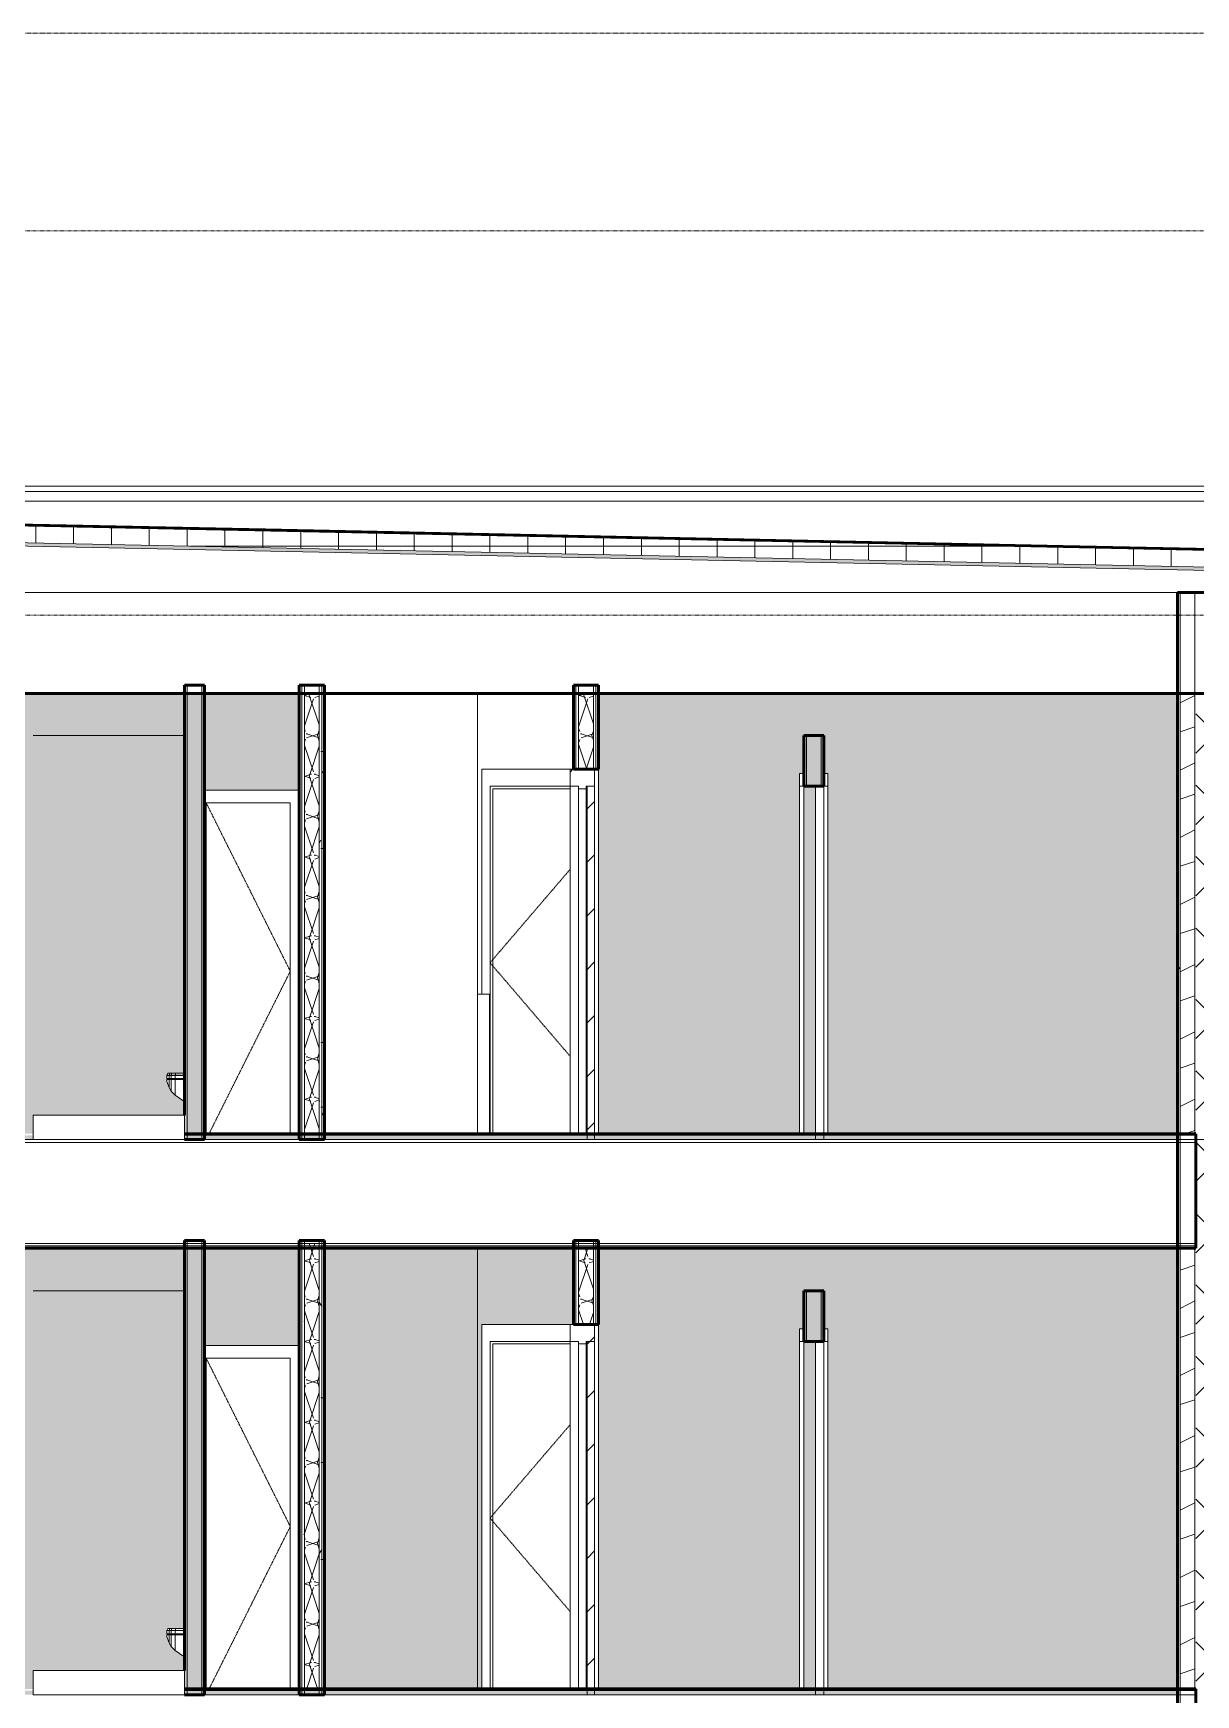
# Model space of a CAD drawing. Header units: inches. Extents: x 9584 to 15274, y -226 to 527.
# Drawn here: x 11580.4 to 11856.8, y 132 to 527 of the extents above; entities that cross this region are included whole.
import ezdxf

# ---------------------------------------------------------------- set-up
doc = ezdxf.new("R2010")
doc.units = ezdxf.units.IN
doc.header["$MEASUREMENT"] = 0
for name, pattern in [('Aligning Line 1_8_', [0.25, 0.125, -0.125]), ('Dash 1_16_', [0.125, 0.0625, -0.0625]), ('Grid Line 1_2_', [0.875, 0.5, -0.125, 0.125, -0.125])]:
    doc.linetypes.add(name, pattern=pattern)
for name, color, linetype, lineweight in [('0-1', 7, 'Continuous', 5), ('0-2', 7, 'Continuous', 9), ('0-5', 250, 'Continuous', 13), ('A-AREA-PATT-2', 254, 'Continuous', 9), ('A-DOOR-2', 7, 'Dash 1_16_', 9), ('A-DOOR-3', 50, 'Continuous', 20), ('A-DOOR-FRAM', 31, 'Continuous', 9), ('A-DOOR-FRAM-1', 7, 'Continuous', 9), ('A-DOOR-FRAM-2', 50, 'Continuous', 20), ('A-FLOR-1', 192, 'Continuous', 50), ('A-FLOR-LEVL-1', 51, 'Grid Line 1_2_', 9), ('A-FLOR-MCUT', 51, 'Continuous', 13), ('A-FLOR-PATT-1', 8, 'Continuous', 9), ('A-ROOF', 132, 'Continuous', 13), ('A-ROOF-1', 132, 'Continuous', 50), ('A-ROOF-PATT-1', 132, 'Continuous', 9), ('A-WALL', 113, 'Continuous', 13), ('A-WALL-1', 250, 'Continuous', 13), ('A-WALL-2', 10, 'Continuous', 50), ('A-WALL-PATT-1', 253, 'Continuous', 9), ('A-WALL-PATT-2', 7, 'Continuous', 9), ('A-WALL-PATT-4', 252, 'Continuous', 9), ('G-ANNO-SYMB', 111, 'Aligning Line 1_8_', 9), ('G-ANNO-SYMB-1', 147, 'Aligning Line 1_8_', 9), ('I-WALL-1', 10, 'Continuous', 50), ('I-WALL-2', 250, 'Continuous', 13), ('P-SANR-FIXT-1', 7, 'Continuous', 9), ('Q-CASE-2', 7, 'Continuous', 9)]:
    doc.layers.add(name, color=color, linetype=linetype, lineweight=lineweight)
doc.layers.add('A-AREA-PATT-3', color=254, linetype='Continuous', lineweight=9, transparency=1)
pattern_1 = [(216.87, (11002.345, 87.994), (47.980943, 31.987086), [7.997, -71.971]), (206.565, (11011.941, 83.196), (-15.993714, -15.99413), [17.881, -17.881]), (198.435, (11011.941, 75.199), (-31.98674, -15.99388), [10.115, -40.461])]
pattern_2 = [(161.57, (10996.427, 72.48), (-3.8399538, -1.54e-05), [0, -27.322, 3.034, 0]), (18.43, (10995.467, 72.48), (-3.8399538, 1.54e-05), [0, -27.322, 3.034, 0]), (108.43, (10996.427, 72.48), (1.919622, -9.6005246), [9.106, -21.25]), (71.57, (10995.467, 72.48), (1.919622, 9.6005246), [9.106, -21.25])]
pattern_3 = [(0, (10995.947, 72), (30.72, 7.68), [1.267, -21.773, 1.267, -21.773, -122.88]), (0, (10995.947, 72), (30.72, 7.68), [-46.08, 1.267, -44.813, 1.267, -21.773, -53.76]), (0, (10995.947, 72), (30.72, 7.68), [-115.2, 1.267, -14.093, 1.267, -37.133]), (120, (11007.467, 75.84), (-22.011075, 22.7643), [1.267, -21.773, 1.267, -21.773, -122.88]), (120, (11007.467, 75.84), (-22.011075, 22.7643), [-46.08, 1.267, -44.813, 1.267, -21.773, -53.76]), (120, (11007.467, 75.84), (-22.011075, 22.7643), [-115.2, 1.267, -14.093, 1.267, -37.133]), (240, (11011.307, 91.2), (-8.708925, -30.4443), [1.267, -21.773, 1.267, -21.773, -122.88]), (240, (11011.307, 91.2), (-8.708925, -30.4443), [-46.08, 1.267, -44.813, 1.267, -21.773, -53.76]), (240, (11011.307, 91.2), (-8.708925, -30.4443), [-115.2, 1.267, -14.093, 1.267, -37.133])]
pattern_4 = [(45, (10995.947, 72), (-6.36396, 6.36396), [])]
pattern_5 = [(50, (10995.947, 72), (27.5427, -2.4099), [2.88, -31.68]), (355, (10995.947, 72), (-5.3278, 28.8843), [2.304, -25.344]), (100.451, (10998.243, 71.8), (22.2153, 26.4739), [2.448, -26.924]), (46.184, (10995.947, 79.68), (40.9819, -6.3564), [4.32, -47.52]), (96.636, (10999.363, 79.15), (35.8907, 37.4062), [3.671, -40.386]), (351.184, (10995.947, 79.68), (35.891, 37.4062), [3.456, -38.016]), (21, (10999.787, 77.76), (22.92104, -15.46073), [2.88, -31.68]), (326, (10999.787, 77.76), (9.3435, 27.8457), [2.304, -25.344]), (71.451, (11001.697, 76.472), (32.2648, 12.3844), [2.448, -26.924]), (37.5, (10995.947, 72), (0.46686, 12.78271), [1.267, -23.77, 1.267, -24.461, -25.44]), (37.5, (10995.947, 72), (0.46686, 12.78271), [-50.765, 1.267, -24.173]), (7.5, (10995.947, 72), (10.1016, 15.1451), [1.267, -13.402, 1.267, -23.194, -9.696]), (7.5, (10995.947, 72), (10.1016, 15.1451), [-39.13, 1.267, -8.429]), (327.5, (10987.384, 72), (20.49916, -0.86578), [1.267, -8.333, 1.267, -28.685, -39.744]), (327.5, (10987.384, 72), (20.49916, -0.86578), [-39.552, 1.267, -38.477]), (317.5, (10983.544, 72), (22.39478, 3.8443), [1.267, -11.213, 1.267, -18.624, -28.224]), (317.5, (10983.544, 72), (22.39478, 3.8443), [-32.371, 1.267, -26.957])]

# ---------------------------------------------------------------- blocks, each defined once
blk = doc.blocks.new('CTR - 2nd Phase_rvt-1-BUILDING SECTION - EAST_WEST - LOOKING NORTH')
at = {"layer": 'A-FLOR-LEVL-1'}
for p, q in [((9583.58, 394), (12532.58, 394)), ((9583.58, 264), (12532.58, 264))]:
    blk.add_line(p, q, dxfattribs=at)
at = {"layer": 'G-ANNO-SYMB-1'}
for p, q in [((12435.88, 526.95), (9680.25, 526.95)), ((12435.88, 388.59), (9680.25, 388.59))]:
    blk.add_line(p, q, dxfattribs=at)
blk = doc.blocks.new('OD_CW_Base Cabinet - OD_CW_Base Cabinet-1870465-BUILDING SECTION - EAST_WEST - LOOKING NORTH')
at = {"layer": 'Q-CASE-2'}
for q in [(11685.99, 298.5), (11688.81, 265.37)]:
    blk.add_line((11688.81, 298.5), q, dxfattribs=at)
blk = doc.blocks.new('Single-Flush - 36_ x 84_-V8-BUILDING SECTION - EAST_WEST - LOOKING NORTH')
at = {"layer": 'A-DOOR-3'}
for p, q in [((11766.33, 216), (11766.33, 132)), ((11768.33, 216), (11766.33, 216)), ((11768.33, 132), (11768.33, 216)), ((11766.33, 132), (11768.33, 132))]:
    blk.add_line(p, q, dxfattribs=at)
at = {"layer": 'A-DOOR-FRAM-1'}
for p, q in [((11762.58, 133.37), (11762.58, 216)), ((11763.58, 216), (11763.58, 133.37)), ((11769.33, 216), (11769.33, 133.37))]:
    blk.add_line(p, q, dxfattribs=at)
at = {"layer": 'A-DOOR-FRAM-2'}
for p, q in [((11762.58, 219), (11762.58, 216)), ((11763.58, 219), (11762.58, 219)), ((11763.58, 216), (11763.58, 219)), ((11769.33, 219), (11768.33, 219)), ((11768.33, 219), (11768.33, 216)), ((11769.33, 216), (11769.33, 219)), ((11762.58, 216), (11763.58, 216)), ((11768.33, 216), (11769.33, 216))]:
    blk.add_line(p, q, dxfattribs=at)
blk = doc.blocks.new('Toilet-Domestic-3D - Toilet-Domestic-3D-V13-BUILDING SECTION - EAST_WEST - LOOKING NORTH')
at = {"layer": 'P-SANR-FIXT-1'}
for p, q in [((11612.14, 147.24), (11612.39, 147.75)), ((11612.14, 147.25), (11612.64, 147.25)), ((11612.14, 146.5), (11612.14, 147.25)), ((11612.64, 147.24), (11612.14, 147.24)), ((11612.64, 146.5), (11612.14, 146.5)), ((11612.14, 146.25), (11612.64, 146.25)), ((11612.14, 146.25), (11612.14, 145.75)), ((11612.39, 147.75), (11612.87, 147.75)), ((11612.64, 147.24), (11612.87, 147.75)), ((11612.64, 147.25), (11613.14, 147.25)), ((11613.14, 147.24), (11612.64, 147.24)), ((11612.64, 146.5), (11612.64, 147.24)), ((11613.14, 146.5), (11612.64, 146.5)), ((11612.64, 146.25), (11613.14, 146.25)), ((11612.64, 146.25), (11612.64, 144.42)), ((11612.87, 147.75), (11613.34, 147.75)), ((11613.14, 147.25), (11613.34, 147.75)), ((11613.14, 147.25), (11614.14, 147.25)), ((11614.14, 147.24), (11613.14, 147.24)), ((11613.14, 146.5), (11613.14, 147.24)), ((11614.14, 146.5), (11613.14, 146.5)), ((11613.14, 146.25), (11614.14, 146.25)), ((11613.14, 146.25), (11613.14, 143.51)), ((11613.34, 147.75), (11614.3, 147.75)), ((11614.14, 147.25), (11614.3, 147.75)), ((11614.14, 147.25), (11616.14, 147.25)), ((11616.14, 147.24), (11614.14, 147.24)), ((11614.14, 146.5), (11614.14, 147.24)), ((11616.14, 146.5), (11614.14, 146.5)), ((11614.14, 146.25), (11616.14, 146.25)), ((11614.14, 146.25), (11614.14, 142.57)), ((11614.3, 147.75), (11616.26, 147.75)), ((11616.14, 147.25), (11616.26, 147.75)), ((11616.14, 147.25), (11616.35, 147.25)), ((11616.14, 146.5), (11616.14, 147.25)), ((11616.35, 147.24), (11616.14, 147.24)), ((11616.35, 146.5), (11616.14, 146.5)), ((11616.14, 146.25), (11616.35, 146.25)), ((11616.14, 146.25), (11616.14, 141.17)), ((11616.26, 147.75), (11616.35, 147.75)), ((11612.14, 145.75), (11612.64, 144.38)), ((11612.64, 144.38), (11613.14, 143.51)), ((11613.14, 143.51), (11614.14, 142.51)), ((11614.14, 142.51), (11616.14, 141.12)), ((11616.14, 141.12), (11616.35, 141.02))]:
    blk.add_line(p, q, dxfattribs=at)
blk = doc.blocks.new('Shower Base-3D - 36_ x 36_-1585791-BUILDING SECTION - EAST_WEST - LOOKING NORTH')
at = {"layer": 'P-SANR-FIXT-1'}
for p, q in [((10484.91, 5.75), (10520.91, 5.75)), ((10484.91, 0), (10484.91, 5.75)), ((10520.91, 5.75), (10520.91, 0)), ((10520.91, 0), (10484.91, 0))]:
    blk.add_line(p, q, dxfattribs=at)
blk = doc.blocks.new('Single-Flush - CLOSET-V15-BUILDING SECTION - EAST_WEST - LOOKING NORTH')
at = {"layer": 'A-DOOR-2'}
for p in [(11621.48, 212), (11622.17, 133.37)]:
    blk.add_line(p, (11641.48, 172), dxfattribs=at)
at = {"layer": 'A-DOOR-FRAM-1'}
for p, q in [((11643.61, 215), (11621.1, 215)), ((11621.48, 133.37), (11621.48, 212)), ((11621.48, 212), (11641.48, 212)), ((11641.48, 212), (11641.48, 133.37))]:
    blk.add_line(p, q, dxfattribs=at)
blk = doc.blocks.new('CTR - 1st Phase - Unit Layouts_rvt-1-BUILDING SECTION - EAST_WEST - LOOKING NORTH')
at = {"layer": 'A-WALL-PATT-1'}
h = blk.add_hatch(dxfattribs=at)
h.set_pattern_fill('FP_3', color=256, style=0, pattern_type=2)
h.set_pattern_definition(pattern_1)
h.paths.add_polyline_path([(11620.48, 265), (11620.48, 265.37), (11616.98, 265.37), (11616.98, 265), (11617.81, 265)], flags=0)
h = blk.add_hatch(dxfattribs=at)
h.set_pattern_fill('FP_3', color=256, style=0, pattern_type=2)
h.set_pattern_definition(pattern_1)
h.paths.add_polyline_path([(11617.81, 133), (11620.48, 133), (11620.48, 133.37), (11616.98, 133.37), (11616.98, 133)], flags=0)
h.paths.add_polyline_path([(11616.98, 238.12), (11620.48, 238.12), (11620.48, 239.25), (11616.98, 239.25)], flags=0)
at = {"layer": 'A-WALL-1'}
for p, q in [((11616.98, 372), (11616.98, 264)), ((11620.48, 372), (11620.48, 264)), ((11616.35, 360), (11580.35, 360)), ((11764.2, 348), (11764.2, 360)), ((11767.7, 348), (11767.7, 360)), ((11763.58, 265.37), (11763.58, 348)), ((11616.98, 240), (11616.98, 132)), ((11620.48, 240), (11620.48, 132)), ((11616.35, 228), (11580.35, 228)), ((11764.2, 216), (11764.2, 228)), ((11767.7, 216), (11767.7, 228)), ((11763.58, 133.37), (11763.58, 216))]:
    blk.add_line(p, q, dxfattribs=at)
at = {"layer": 'A-WALL-2'}
for p, q in [((11621.1, 372), (11616.35, 372)), ((11616.35, 372), (11616.35, 269.75)), ((11621.1, 264), (11621.1, 372)), ((11768.33, 360), (11763.58, 360)), ((11763.58, 360), (11763.58, 348)), ((11768.33, 348), (11768.33, 360)), ((11763.58, 348), (11768.33, 348)), ((11616.35, 264), (11621.1, 264)), ((11621.1, 240), (11616.35, 240)), ((11616.35, 240), (11616.35, 137.75)), ((11621.1, 132), (11621.1, 240)), ((11768.33, 228), (11763.58, 228)), ((11763.58, 228), (11763.58, 216)), ((11768.33, 216), (11768.33, 228)), ((11763.58, 216), (11768.33, 216)), ((11616.35, 132), (11621.1, 132))]:
    blk.add_line(p, q, dxfattribs=at)
at = {"layer": '0-2'}
for name, p in [('Single-Flush - 36_ x 84_-V8-BUILDING SECTION - EAST_WEST - LOOKING NORTH', (0, 132)), ('Single-Flush - CLOSET-V15-BUILDING SECTION - EAST_WEST - LOOKING NORTH', (0, 132)), ('OD_CW_Base Cabinet - OD_CW_Base Cabinet-1870465-BUILDING SECTION - EAST_WEST - LOOKING NORTH', (0, 0)), ('Toilet-Domestic-3D - Toilet-Domestic-3D-V13-BUILDING SECTION - EAST_WEST - LOOKING NORTH', (0, 132)), ('Shower Base-3D - 36_ x 36_-1585791-BUILDING SECTION - EAST_WEST - LOOKING NORTH', (1095.44, 264)), ('Single-Flush - 36_ x 84_-V8-BUILDING SECTION - EAST_WEST - LOOKING NORTH', (0, 0)), ('Single-Flush - CLOSET-V15-BUILDING SECTION - EAST_WEST - LOOKING NORTH', (0, 0)), ('Toilet-Domestic-3D - Toilet-Domestic-3D-V13-BUILDING SECTION - EAST_WEST - LOOKING NORTH', (0, 0)), ('Shower Base-3D - 36_ x 36_-1585791-BUILDING SECTION - EAST_WEST - LOOKING NORTH', (1095.44, 132))]:
    blk.add_blockref(name, p, dxfattribs=at)
blk = doc.blocks.new('CTR  - Topography_rvt-1-BUILDING SECTION - EAST_WEST - LOOKING NORTH')
at = {"layer": 'G-ANNO-SYMB-1'}
blk.add_line((12435.88, 480), (9742.88, 480), dxfattribs=at)
blk = doc.blocks.new('HOLLOW METAL - UNIT DOOR-1922532-BUILDING SECTION - EAST_WEST - LOOKING NORTH')
at = {"layer": 'A-DOOR-FRAM'}
h = blk.add_hatch(dxfattribs=at)
h.set_pattern_fill('FP_23', color=256, style=0, pattern_type=2)
h.set_pattern_definition(pattern_4)
h.paths.add_polyline_path([(11711.85, 215.38), (11711.85, 216), (11713.79, 216), (11713.79, 220), (11708.04, 220), (11708.04, 216), (11709.98, 216), (11709.98, 215.38), (11711.55, 215.38)], flags=0)
h = blk.add_hatch(dxfattribs=at)
h.set_pattern_fill('FP_23', color=256, style=0, pattern_type=2)
h.set_pattern_definition(pattern_4)
h.paths.add_polyline_path([(11712.04, 133.25), (11713.79, 133.25), (11713.79, 216), (11712.04, 216), (11712.04, 150.28)], flags=0)
at = {"layer": 'A-DOOR-3'}
for p, q in [((11712.04, 216), (11712.04, 132)), ((11713.79, 216), (11712.04, 216)), ((11713.79, 132), (11713.79, 216)), ((11712.04, 132), (11713.79, 132))]:
    blk.add_line(p, q, dxfattribs=at)
at = {"layer": 'A-DOOR-FRAM-1'}
for p, q in [((11708.04, 133.37), (11708.04, 216)), ((11709.98, 133.37), (11709.98, 215.38)), ((11711.85, 133.37), (11711.85, 215.38))]:
    blk.add_line(p, q, dxfattribs=at)
at = {"layer": 'A-DOOR-FRAM-2'}
for p, q in [((11713.79, 220), (11708.04, 220)), ((11708.04, 220), (11708.04, 216)), ((11713.79, 216), (11713.79, 220)), ((11708.04, 216), (11709.98, 216)), ((11709.98, 216), (11709.98, 215.38)), ((11709.98, 215.38), (11711.85, 215.38)), ((11711.85, 215.38), (11711.85, 216)), ((11711.85, 216), (11713.79, 216))]:
    blk.add_line(p, q, dxfattribs=at)
blk = doc.blocks.new('HOLLOW METAL - UNIT DOOR-V33-BUILDING SECTION - EAST_WEST - LOOKING NORTH')
at = {"layer": 'A-DOOR-FRAM'}
h = blk.add_hatch(dxfattribs=at)
h.set_pattern_fill('FP_23', color=256, style=0, pattern_type=2)
h.set_pattern_definition(pattern_4)
h.paths.add_polyline_path([(11709.98, 347.38), (11711.85, 347.38), (11711.85, 348), (11713.79, 348), (11713.79, 352), (11708.04, 352), (11708.04, 348), (11709.98, 348)], flags=0)
h = blk.add_hatch(dxfattribs=at)
h.set_pattern_fill('FP_23', color=256, style=0, pattern_type=2)
h.set_pattern_definition(pattern_4)
h.paths.add_polyline_path([(11712.04, 265.25), (11713.79, 265.25), (11713.79, 348), (11712.04, 348), (11712.04, 291.54)], flags=0)
at = {"layer": 'A-DOOR-3'}
for p, q in [((11712.04, 348), (11712.04, 264)), ((11713.79, 348), (11712.04, 348)), ((11713.79, 264), (11713.79, 348)), ((11712.04, 264), (11713.79, 264))]:
    blk.add_line(p, q, dxfattribs=at)
at = {"layer": 'A-DOOR-FRAM-1'}
for p, q in [((11708.04, 265.37), (11708.04, 348)), ((11709.98, 265.37), (11709.98, 347.38)), ((11711.85, 265.37), (11711.85, 347.38))]:
    blk.add_line(p, q, dxfattribs=at)
at = {"layer": 'A-DOOR-FRAM-2'}
for p, q in [((11713.79, 352), (11708.04, 352)), ((11708.04, 352), (11708.04, 348)), ((11713.79, 348), (11713.79, 352)), ((11708.04, 348), (11709.98, 348)), ((11709.98, 348), (11709.98, 347.38)), ((11711.85, 347.38), (11711.85, 348)), ((11711.85, 348), (11713.79, 348)), ((11709.98, 347.38), (11711.85, 347.38))]:
    blk.add_line(p, q, dxfattribs=at)
blk = doc.blocks.new('HOLLOW METAL - UNIT DOOR-1960771-BUILDING SECTION - EAST_WEST - LOOKING NORTH')
at = {"layer": 'A-DOOR-2'}
for p, q in [((11708.04, 196.23), (11688.99, 174)), ((11688.99, 174), (11708.04, 151.77))]:
    blk.add_line(p, q, dxfattribs=at)
at = {"layer": 'A-DOOR-FRAM-1'}
for p, q in [((11688.99, 133.37), (11688.99, 216)), ((11688.99, 216), (11708.04, 216)), ((11689.61, 133.37), (11689.61, 215.38)), ((11689.61, 215.38), (11708.04, 215.38))]:
    blk.add_line(p, q, dxfattribs=at)
blk = doc.blocks.new('CTR - 1st Phase - Common Walls_rvt-1-BUILDING SECTION - EAST_WEST - LOOKING NORTH')
at = {"layer": 'A-AREA-PATT-2'}
h = blk.add_hatch(color=256, dxfattribs=at)
h.paths.add_polyline_path([(11616.98, 265.37), (11621.1, 265.37), (11621.1, 347), (11643.61, 347), (11643.61, 370), (11256.26, 370), (11256.26, 265.37), (11257.58, 265.37), (11257.58, 344), (11287.58, 344), (11287.58, 265.37), (11296.51, 265.37), (11296.51, 301.5), (11316, 301.5), (11316, 315), (11354, 315), (11354, 301.5), (11380.51, 301.5), (11380.51, 265.37), (11418.22, 265.37), (11418.22, 266.87), (11417.22, 266.87), (11417.22, 290.23), (11416.32, 290.23), (11415.22, 305.95), (11415.22, 312.29), (11416.32, 328), (11417.22, 328), (11417.22, 336), (11419.22, 336), (11419.22, 265.37), (11419.47, 265.37), (11419.47, 336), (11437.22, 336), (11437.22, 360), (11449.22, 360), (11449.22, 324), (11447.22, 324), (11447.22, 300.5), (11448.1, 300.5), (11448.1, 300), (11447.22, 300), (11447.22, 298.5), (11449.22, 298.5), (11449.22, 265.37), (11453.97, 265.37), (11453.97, 346.75), (11531.47, 346.75), (11531.47, 289), (11534.97, 289), (11534.97, 286), (11537.19, 286), (11537.19, 351), (11575.6, 351), (11575.6, 265.37), (11580.35, 265.37), (11580.35, 269.75), (11616.35, 269.75), (11616.35, 265.37)], flags=0)
h.paths.add_polyline_path([(11531.47, 265.37), (11533.97, 265.37), (11533.97, 270), (11531.47, 270), (11531.47, 267.99)], flags=0)
h.paths.add_polyline_path([(11537.19, 265.37), (11537.19, 270), (11535.97, 270), (11535.97, 265.37), (11537.07, 265.37)], flags=0)
h.paths.add_polyline_path([(11616.35, 273.08), (11616.14, 273.17), (11614.14, 274.57), (11613.08, 275.61), (11612.57, 276.6), (11612.14, 277.86), (11612.14, 278.25), (11616.35, 278.25), (11616.35, 273.88)], flags=0)
h.paths.add_polyline_path([(11613.14, 278.5), (11612.14, 278.5), (11612.14, 279.25), (11612.42, 279.75), (11616.35, 279.75), (11616.35, 278.5), (11613.32, 278.5)], flags=0)
h.paths.add_polyline_path([(11417.22, 290.48), (11417.22, 327.75), (11416.55, 327.75), (11415.47, 312.28), (11415.47, 305.94), (11416.55, 290.48)], flags=0)
for points in [[(11714.79, 265.37), (11762.58, 265.37), (11762.58, 351), (11763.58, 351), (11763.58, 265.37), (11766.33, 265.37), (11766.33, 348), (11768.33, 348), (11768.33, 351), (11769.33, 351), (11769.33, 265.37), (11852.41, 265.37), (11852.41, 370), (11714.79, 370), (11714.79, 291.54)], [(11714.79, 133.37), (11762.58, 133.37), (11762.58, 219), (11763.58, 219), (11763.58, 133.37), (11766.33, 133.37), (11766.33, 216), (11768.33, 216), (11768.33, 219), (11769.33, 219), (11769.33, 133.37), (11852.41, 133.37), (11852.41, 238.12), (11714.79, 238.12), (11714.79, 150.28)]]:
    blk.add_hatch(color=256, dxfattribs=at).paths.add_polyline_path(points, flags=0)
h = blk.add_hatch(color=256, dxfattribs=at)
h.paths.add_polyline_path([(11617.81, 133.37), (11621.1, 133.37), (11621.1, 215), (11643.61, 215), (11643.61, 238.12), (11256.26, 238.12), (11256.26, 133.37), (11257.58, 133.37), (11257.58, 212), (11287.58, 212), (11287.58, 133.37), (11296.51, 133.37), (11296.51, 169.5), (11316, 169.5), (11316, 183), (11354, 183), (11354, 169.5), (11380.51, 169.5), (11380.51, 133.37), (11418.22, 133.37), (11418.22, 134.87), (11417.22, 134.87), (11417.22, 158.23), (11416.32, 158.23), (11415.22, 173.95), (11415.22, 180.29), (11416.32, 196), (11417.22, 196), (11417.22, 204), (11419.22, 204), (11419.22, 133.37), (11419.47, 133.37), (11419.47, 204), (11437.22, 204), (11437.22, 228), (11449.22, 228), (11449.22, 192), (11447.22, 192), (11447.22, 168.5), (11448.1, 168.5), (11448.1, 168), (11447.22, 168), (11447.22, 166.5), (11449.22, 166.5), (11449.22, 133.37), (11453.97, 133.37), (11453.97, 214.75), (11531.47, 214.75), (11531.47, 157), (11534.97, 157), (11534.97, 154), (11537.19, 154), (11537.19, 219), (11575.6, 219), (11575.6, 133.37), (11580.35, 133.37), (11580.35, 137.75), (11616.35, 137.75), (11616.35, 133.37), (11616.98, 133.37)], flags=0)
h.paths.add_polyline_path([(11531.47, 133.37), (11533.97, 133.37), (11533.97, 138), (11531.47, 138)], flags=0)
h.paths.add_polyline_path([(11536.97, 133.37), (11537.19, 133.37), (11537.19, 138), (11535.97, 138), (11535.97, 133.37), (11536.83, 133.37)], flags=0)
h.paths.add_polyline_path([(11616.35, 141.08), (11616.14, 141.17), (11614.14, 142.57), (11613.08, 143.61), (11612.57, 144.6), (11612.14, 145.86), (11612.14, 146.25), (11616.35, 146.25), (11616.35, 144.39)], flags=0)
h.paths.add_polyline_path([(11612.14, 146.5), (11612.14, 147.25), (11612.42, 147.75), (11616.35, 147.75), (11616.35, 146.5), (11612.42, 146.5)], flags=0)
h.paths.add_polyline_path([(11417.22, 158.48), (11417.22, 195.75), (11416.55, 195.75), (11415.47, 180.28), (11415.48, 173.82), (11416.55, 158.48)], flags=0)
at = {"layer": 'A-AREA-PATT-3'}
h = blk.add_hatch(color=256, dxfattribs=at)
h.paths.add_polyline_path([(11649.61, 133.37), (11686.99, 133.37), (11686.99, 220), (11708.79, 220), (11708.79, 238.12), (11649.61, 238.12), (11649.61, 138.51)], flags=0)
h.paths.add_polyline_path([(10392.59, 133.37), (10449.16, 133.37), (10449.16, 238.12), (10389.99, 238.12), (10389.99, 220), (10392.59, 220), (10392.59, 150.28)], flags=0)
at = {"layer": 'A-WALL-PATT-1'}
h = blk.add_hatch(dxfattribs=at)
h.set_pattern_fill('FP_21', color=256, style=0, pattern_type=2)
h.set_pattern_definition(pattern_2)
h.paths.add_polyline_path([(11648.36, 265), (11648.36, 370), (11644.86, 370), (11644.86, 265)], flags=0)
h = blk.add_hatch(dxfattribs=at)
h.set_pattern_fill('FP_21', color=256, style=0, pattern_type=2)
h.set_pattern_definition(pattern_2)
h.paths.add_polyline_path([(11713.54, 352), (11713.54, 370), (11710.04, 370), (11710.04, 352)], flags=0)
h = blk.add_hatch(dxfattribs=at)
h.set_pattern_fill('FP_3', color=256, style=0, pattern_type=2)
h.set_pattern_definition(pattern_1)
h.paths.add_polyline_path([(11854.62, 0), (11856.54, 0), (11856.54, 107.25), (11853.04, 107.25), (11853.04, 0)], flags=0)
h.paths.add_polyline_path([(11856.54, 131.25), (11856.54, 239.25), (11853.04, 239.25), (11853.04, 131.25)], flags=0)
h.paths.add_polyline_path([(11853.04, 263.25), (11856.54, 263.25), (11856.54, 370), (11853.04, 370), (11853.04, 264)], flags=0)
h = blk.add_hatch(dxfattribs=at)
h.set_pattern_fill('FP_21', color=256, style=0, pattern_type=2)
h.set_pattern_definition(pattern_2)
h.paths.add_polyline_path([(11648.36, 133), (11648.36, 239.25), (11644.86, 239.25), (11644.86, 133)], flags=0)
h = blk.add_hatch(dxfattribs=at)
h.set_pattern_fill('FP_21', color=256, style=0, pattern_type=2)
h.set_pattern_definition(pattern_2)
h.paths.add_polyline_path([(11713.54, 220), (11713.54, 238.12), (11710.04, 238.12), (11710.04, 220)], flags=0)
at = {"layer": 'A-WALL-PATT-2'}
h = blk.add_hatch(dxfattribs=at)
h.set_pattern_fill('FP_1', color=256, style=0, pattern_type=2)
h.set_pattern_definition(pattern_3)
h.paths.add_polyline_path([(11644.24, 265.37), (11644.24, 370), (11643.61, 370), (11643.61, 265.37)], flags=0)
h = blk.add_hatch(dxfattribs=at)
h.set_pattern_fill('FP_1', color=256, style=0, pattern_type=2)
h.set_pattern_definition(pattern_3)
h.paths.add_polyline_path([(11648.99, 265.37), (11648.99, 370), (11648.36, 370), (11648.36, 265.37)], flags=0)
h = blk.add_hatch(dxfattribs=at)
h.set_pattern_fill('FP_1', color=256, style=0, pattern_type=2)
h.set_pattern_definition(pattern_3)
h.paths.add_polyline_path([(11649.61, 265.37), (11649.61, 370), (11648.99, 370), (11648.99, 265.37)], flags=0)
h = blk.add_hatch(dxfattribs=at)
h.set_pattern_fill('FP_1', color=256, style=0, pattern_type=2)
h.set_pattern_definition(pattern_3)
h.paths.add_polyline_path([(11853.04, 0), (11853.04, 106.12), (11852.41, 106.12), (11852.41, 0)], flags=0)
h.paths.add_polyline_path([(11853.04, 133), (11853.04, 238.12), (11852.41, 238.12), (11852.41, 133)], flags=0)
h.paths.add_polyline_path([(11853.04, 265), (11853.04, 370), (11852.41, 370), (11852.41, 265)], flags=0)
h = blk.add_hatch(dxfattribs=at)
h.set_pattern_fill('FP_1', color=256, style=0, pattern_type=2)
h.set_pattern_definition(pattern_3)
h.paths.add_polyline_path([(11644.48, 133.37), (11644.86, 133.37), (11644.86, 238.12), (11644.24, 238.12), (11644.24, 133.37), (11644.43, 133.37)], flags=0)
h = blk.add_hatch(dxfattribs=at)
h.set_pattern_fill('FP_1', color=256, style=0, pattern_type=2)
h.set_pattern_definition(pattern_3)
h.paths.add_polyline_path([(11648.99, 133.37), (11648.99, 238.12), (11648.36, 238.12), (11648.36, 133.37)], flags=0)
h = blk.add_hatch(dxfattribs=at)
h.set_pattern_fill('FP_1', color=256, style=0, pattern_type=2)
h.set_pattern_definition(pattern_3)
h.paths.add_polyline_path([(11649.61, 133.37), (11649.61, 238.12), (11648.99, 238.12), (11648.99, 133.37)], flags=0)
at = {"layer": 'A-WALL-PATT-4'}
h = blk.add_hatch(dxfattribs=at)
h.set_pattern_fill('FP_25', color=256, style=0, pattern_type=2)
h.set_pattern_definition([(45, (10995.947, 72), (-8.48528, 8.48528), []), (135, (10995.947, 72), (-8.48528, -8.48528), [])])
h.paths.add_polyline_path([(11864.79, 0), (11864.79, 370), (11856.79, 370), (11856.79, 0)], flags=0)
at = {"layer": 'A-FLOR-LEVL-1'}
for p, q in [((9583.58, 394), (12532.58, 394)), ((9583.58, 264), (12532.58, 264))]:
    blk.add_line(p, q, dxfattribs=at)
at = {"layer": 'A-WALL-1'}
for p, q in [((11853.04, 0), (11853.04, 394)), ((11856.54, 0), (11856.54, 394)), ((11644.24, 372), (11644.24, 264)), ((11644.86, 372), (11644.86, 264)), ((11648.36, 372), (11648.36, 264)), ((11648.99, 372), (11648.99, 264)), ((11709.41, 372), (11709.41, 352)), ((11710.04, 372), (11710.04, 352)), ((11713.54, 372), (11713.54, 352)), ((11714.16, 372), (11714.16, 352)), ((11644.24, 240), (11644.24, 132)), ((11644.86, 240), (11644.86, 132)), ((11648.36, 240), (11648.36, 132)), ((11648.99, 240), (11648.99, 132)), ((11709.41, 240), (11709.41, 220)), ((11710.04, 240), (11710.04, 220)), ((11713.54, 240), (11713.54, 220)), ((11714.16, 240), (11714.16, 220))]:
    blk.add_line(p, q, dxfattribs=at)
at = {"layer": 'A-WALL-2'}
for p, q in [((11864.79, 394), (11852.41, 394)), ((11852.41, 394), (11852.41, 0))]:
    blk.add_line(p, q, dxfattribs=at)
at = {"layer": 'G-ANNO-SYMB-1'}
for p, q in [((12435.88, 526.95), (9706.24, 526.95)), ((12428.12, 526.95), (9706.24, 526.95)), ((12435.88, 480), (9680.25, 480))]:
    blk.add_line(p, q, dxfattribs=at)
at = {"layer": 'I-WALL-1'}
for p, q in [((11643.61, 372), (11643.61, 264)), ((11649.61, 372), (11643.61, 372)), ((11649.61, 264), (11649.61, 372)), ((11708.79, 372), (11708.79, 352)), ((11714.79, 372), (11708.79, 372)), ((11714.79, 352), (11714.79, 372)), ((11708.79, 352), (11714.79, 352)), ((11643.61, 264), (11649.61, 264)), ((11643.61, 240), (11643.61, 132)), ((11649.61, 240), (11643.61, 240)), ((11649.61, 132), (11649.61, 240)), ((11708.79, 240), (11708.79, 220)), ((11714.79, 240), (11708.79, 240)), ((11714.79, 220), (11714.79, 240)), ((11708.79, 220), (11714.79, 220)), ((11643.61, 132), (11649.61, 132))]:
    blk.add_line(p, q, dxfattribs=at)
at = {"layer": 'I-WALL-2'}
for p, q in [((11685.99, 265.37), (11685.99, 370)), ((11686.99, 298.5), (11686.99, 352)), ((11686.99, 352), (11708.04, 352)), ((11714.79, 352), (11714.79, 265.37)), ((11685.99, 133.37), (11685.99, 238.12)), ((11686.99, 133.37), (11686.99, 220)), ((11686.99, 220), (11708.04, 220)), ((11714.79, 220), (11714.79, 133.37))]:
    blk.add_line(p, q, dxfattribs=at)
at = {"layer": '0-5'}
for name, p in [('HOLLOW METAL - UNIT DOOR-V33-BUILDING SECTION - EAST_WEST - LOOKING NORTH', (0, 0)), ('HOLLOW METAL - UNIT DOOR-1960771-BUILDING SECTION - EAST_WEST - LOOKING NORTH', (0, 132)), ('HOLLOW METAL - UNIT DOOR-1922532-BUILDING SECTION - EAST_WEST - LOOKING NORTH', (0, 0)), ('HOLLOW METAL - UNIT DOOR-1960771-BUILDING SECTION - EAST_WEST - LOOKING NORTH', (0, 0))]:
    blk.add_blockref(name, p, dxfattribs=at)
blk = doc.blocks.new('Basic Wall _ EXT - FIBER CEMENT - SMALL - ___-1820306-BUILDING SECTION - EAST_WEST - LOOKING NORTH')
at = {"layer": 'A-WALL'}
blk.add_line((12113.03, 419.28), (11252.92, 419.28), dxfattribs=at)

msp = doc.modelspace()

# ---------------------------------------------------------------- hatches: boundary and pattern name
at = {"layer": 'A-FLOR-PATT-1'}
h = msp.add_hatch(dxfattribs=at)
h.set_pattern_fill('FP_2', color=256, style=0, pattern_type=2)
h.set_pattern_definition(pattern_5)
h.paths.add_polyline_path([(11688.8144, 264), (11853.0394, 264), (11853.0394, 265), (11616.3535, 265), (11616.3535, 264), (11685.9894, 264)], flags=0)
h.paths.add_polyline_path([(11856.7894, 264), (11856.7894, 265), (11856.5394, 264.9996), (11856.5394, 264)], flags=0)
h.paths.add_polyline_path([(11449.2221, 264), (11479.9721, 264), (11479.9721, 265), (11449.2221, 265), (11449.2221, 264.322)], flags=0)
h.paths.add_polyline_path([(11359.4651, 264), (11449.2221, 264), (11443.9721, 265), (11284.5769, 265), (11284.5769, 264), (11316.4084, 264)], flags=0)
h.paths.add_polyline_path([(11255.6394, 264), (11259.5769, 264.0065), (11259.5769, 265), (11255.6394, 265)], flags=0)
h.paths.add_polyline_path([(11481.9721, 264), (11533.9721, 264), (11533.9721, 265), (11481.9721, 265), (11481.9721, 264.3765)], flags=0)
h.paths.add_polyline_path([(11535.9721, 264), (11580.3535, 264), (11580.3535, 265), (11535.9721, 265), (11535.9721, 264.4663)], flags=0)
h.paths.add_polyline_path([(10573.6794, 264), (10616.8067, 264), (10616.8067, 265), (10564.8067, 265), (10564.8067, 264), (10568.2973, 264)], flags=0)
h.paths.add_polyline_path([(10649.5567, 264), (10649.5567, 265), (10618.8067, 265), (10618.8067, 264), (10644.8067, 264)], flags=0)
h.paths.add_polyline_path([(10651.5567, 264), (10814.2019, 264), (10814.2019, 265), (10654.8067, 265), (10649.5567, 264)], flags=0)
h.paths.add_polyline_path([(10482.4253, 264), (10482.4253, 265), (10245.7394, 265), (10245.7394, 264), (10482.1838, 264)], flags=0)
h.paths.add_polyline_path([(10558.5871, 264), (10562.8067, 264), (10562.8067, 265), (10518.4253, 265), (10518.4253, 264), (10541.3869, 264)], flags=0)
h.paths.add_polyline_path([(10843.1394, 264), (10843.1394, 265), (10839.2019, 264.9935), (10839.2019, 264), (10842.7841, 264)], flags=0)
h.paths.add_polyline_path([(10241.9894, 264), (10242.2394, 264.0004), (10242.2394, 265), (10241.9894, 265)], flags=0)
h = msp.add_hatch(dxfattribs=at)
h.set_pattern_fill('FP_1', color=256, style=0, pattern_type=2)
h.set_pattern_definition(pattern_3)
h.paths.add_polyline_path([(11853.0394, 238.125), (11853.0394, 238.75), (11648.3644, 238.75), (11648.3644, 238.125), (11852.4144, 238.125)], flags=0)
h.paths.add_polyline_path([(11856.7894, 238.125), (11856.7894, 238.75), (11856.5394, 238.7497), (11856.5394, 238.125)], flags=0)
h.paths.add_polyline_path([(11452.7908, 238.125), (11616.9785, 238.125), (11616.9785, 238.75), (11292.9519, 238.75), (11292.9519, 238.125), (11449.2221, 238.125)], flags=0)
h.paths.add_polyline_path([(11643.6144, 238.125), (11644.8644, 238.125), (11644.8644, 238.75), (11620.4785, 238.75), (11620.4785, 238.125), (11623.644, 238.125)], flags=0)
h.paths.add_polyline_path([(10478.3003, 238.125), (10478.3003, 238.75), (10453.9144, 238.75), (10453.9144, 238.125), (10477.6753, 238.125)], flags=0)
h.paths.add_polyline_path([(10481.8003, 238.125), (10805.8269, 238.1632), (10805.8269, 238.75), (10481.8003, 238.75), (10481.8003, 238.5004)], flags=0)
h.paths.add_polyline_path([(10449.1644, 238.125), (10450.4144, 238.125), (10450.4144, 238.75), (10245.7394, 238.7461), (10245.7394, 238.125), (10412.7894, 238.125)], flags=0)
h.paths.add_polyline_path([(10242.2394, 238.125), (10242.2394, 238.75), (10241.9894, 238.75), (10241.9894, 238.125)], flags=0)
h.paths.add_polyline_path([(11255.7323, 238.6571), (11255.7259, 238.75), (11255.6394, 238.75)], flags=0)
h.paths.add_polyline_path([(10843.0465, 238.6571), (10843.1394, 238.75), (10843.0529, 238.75)], flags=0)
h = msp.add_hatch(dxfattribs=at)
h.set_pattern_fill('FP_2', color=256, style=0, pattern_type=2)
h.set_pattern_definition(pattern_5)
h.paths.add_polyline_path([(11852.4144, 132), (11853.0394, 132.0062), (11853.0394, 133), (11616.3535, 133), (11616.3535, 132), (11833.0894, 132)], flags=0)
h.paths.add_polyline_path([(11856.5394, 132), (11856.7894, 132), (11856.7894, 133), (11856.5394, 133), (11856.5394, 132.0004)], flags=0)
h.paths.add_polyline_path([(11449.2221, 132), (11479.9721, 132), (11479.9721, 133), (11449.2221, 133), (11449.2221, 132.678)], flags=0)
h.paths.add_polyline_path([(11287.5769, 132), (11449.2221, 132), (11443.9721, 133), (11284.5769, 133), (11284.5769, 132)], flags=0)
h.paths.add_polyline_path([(11257.5769, 132), (11259.5769, 132), (11259.5769, 133), (11255.6394, 133), (11255.6394, 132), (11256.2644, 132)], flags=0)
h.paths.add_polyline_path([(11481.9721, 132), (11533.9721, 132), (11533.9721, 133), (11481.9721, 133), (11481.9721, 132.6226)], flags=0)
h.paths.add_polyline_path([(11580.3535, 132), (11580.3535, 133), (11535.9721, 133), (11535.9721, 132), (11576.1917, 132)], flags=0)
h.paths.add_polyline_path([(10627.5004, 132), (10649.5567, 132), (10649.5567, 133), (10618.8067, 133), (10618.8067, 132), (10622.1183, 132)], flags=0)
h.paths.add_polyline_path([(10651.5567, 132), (10814.2019, 132), (10814.2019, 133), (10654.8067, 133), (10649.5567, 132)], flags=0)
h.paths.add_polyline_path([(10616.8067, 132), (10616.8067, 133), (10564.8067, 133), (10564.8067, 132), (10616.7362, 132)], flags=0)
h.paths.add_polyline_path([(10541.3869, 132), (10562.8067, 132), (10562.8067, 133), (10518.4253, 133), (10518.4253, 132), (10522.5871, 132)], flags=0)
h.paths.add_polyline_path([(10842.5144, 132), (10843.1394, 132), (10843.1394, 133), (10839.2019, 132.9935), (10839.2019, 132), (10841.2019, 132)], flags=0)
h.paths.add_polyline_path([(10476.3894, 132), (10482.4253, 132), (10482.4253, 133), (10245.7394, 133), (10245.7394, 132), (10475.1348, 132)], flags=0)
h.paths.add_polyline_path([(10241.9894, 132), (10242.2394, 132.0004), (10242.2394, 133), (10241.9894, 133)], flags=0)
at = {"layer": 'A-ROOF-PATT-1'}
h = msp.add_hatch(dxfattribs=at)
h.set_pattern_fill('FP_13', color=256, style=0, pattern_type=2)
h.set_pattern_definition([(0, (10995.947, 72), (0, 9), []), (90, (10995.947, 72), (-9, 6e-16), [])])
h.paths.add_polyline_path([(12110.3394, 394.8624), (12110.3394, 398.8632), (11255.6394, 416.4537), (11255.6394, 412.4657), (12109.7144, 394.8752)], flags=0)
h = msp.add_hatch(dxfattribs=at)
h.set_pattern_fill('FP_4', color=256, style=0, pattern_type=2)
h.set_pattern_definition([(0, (10995.947, 72), (0, 4.798), []), (315, (10995.947, 72), (4.798427, 0), [6.786, -6.786]), (45, (10995.947, 72), (4.798427, 0), [6.786, -6.786])])
h.paths.add_polyline_path([(12110.3394, 394.1122), (12110.3394, 394.8624), (11255.6394, 412.4657), (11255.6394, 411.7156), (12109.7144, 394.1251)], flags=0)

# ---------------------------------------------------------------- linework, layer by layer
at = {"layer": 'A-FLOR-1'}
for p, q in [((11856.7894, 265.375), (11616.3535, 265.375)), ((11856.7894, 238.125), (11856.7894, 265.375)), ((11256.2644, 238.125), (11856.7894, 238.125)), ((11856.7894, 133.375), (11616.3535, 133.375)), ((11856.7894, 106.125), (11856.7894, 133.375))]:
    msp.add_line(p, q, dxfattribs=at)
at = {"layer": 'A-FLOR-LEVL-1'}
for p, q in [((9610.2403, 394), (12532.5752, 394)), ((9610.2403, 264), (12532.5752, 264))]:
    msp.add_line(p, q, dxfattribs=at)
at = {"layer": 'A-FLOR-MCUT'}
for p, q in [((11856.7894, 265.25), (11616.3535, 265.25)), ((11856.7894, 265), (11616.3535, 265)), ((11856.7894, 263.25), (11250.1394, 263.25)), ((11856.7894, 264), (11616.3535, 264)), ((11856.7894, 239.25), (11255.6394, 239.25)), ((11856.7894, 238.75), (11255.6394, 238.75)), ((11856.7894, 133.25), (11616.3535, 133.25)), ((11856.7894, 133), (11616.3535, 133)), ((11856.7894, 132), (11616.3535, 132))]:
    msp.add_line(p, q, dxfattribs=at)
at = {"layer": 'A-ROOF'}
for p, q in [((11256.2644, 416.735), (12109.7144, 399.1264)), ((12109.7144, 415.7242), (11305.7419, 415.7142))]:
    msp.add_line(p, q, dxfattribs=at)
at = {"layer": 'A-ROOF', "flags": 128}
for points in [[(12109.7144, 398.8761), (11682.9894, 407.6649), (11256.2644, 416.4537)], [(12110.3394, 394.8624), (11682.9894, 403.664), (11255.6394, 412.4657)], [(12110.3394, 394.1122), (11682.9894, 402.9139), (11255.6394, 411.7156)]]:
    msp.add_lwpolyline(points, dxfattribs=at)
at = {"layer": 'A-ROOF-1'}
msp.add_line((11256.2644, 370), (12109.7144, 370), dxfattribs=at)
at = {"layer": 'A-ROOF-1', "flags": 128}
msp.add_lwpolyline([(12109.7144, 399.1262), (12014.8866, 401.0792), (11920.0588, 403.0323), (11825.2311, 404.9853), (11730.4033, 406.9384), (11635.5755, 408.8915), (11540.7477, 410.8445), (11445.92, 412.7976), (11351.0922, 414.7507), (11256.2644, 416.7037)], dxfattribs=at)
at = {"layer": 'A-WALL'}
msp.add_line((12109.7144, 418), (11256.2644, 418), dxfattribs=at)
at = {"layer": 'G-ANNO-SYMB'}
for p, q in [((12435.8839, 526.9531), (9706.2403, 526.9531)), ((12435.8839, 526.9531), (9706.2403, 526.9531)), ((12435.8839, 480), (9680.2519, 480))]:
    msp.add_line(p, q, dxfattribs=at)

# ---------------------------------------------------------------- block references
at = {"layer": '0-1'}
for name in ['CTR - 2nd Phase_rvt-1-BUILDING SECTION - EAST_WEST - LOOKING NORTH', 'CTR - 1st Phase - Common Walls_rvt-1-BUILDING SECTION - EAST_WEST - LOOKING NORTH', 'CTR  - Topography_rvt-1-BUILDING SECTION - EAST_WEST - LOOKING NORTH', 'CTR - 1st Phase - Unit Layouts_rvt-1-BUILDING SECTION - EAST_WEST - LOOKING NORTH']:
    msp.add_blockref(name, (0, 0), dxfattribs=at)
at = {"layer": 'A-WALL'}
msp.add_blockref('Basic Wall _ EXT - FIBER CEMENT - SMALL - ___-1820306-BUILDING SECTION - EAST_WEST - LOOKING NORTH', (0, 0), dxfattribs=at)

doc.saveas('drawing.dxf')
